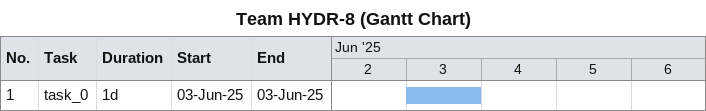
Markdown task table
Team HYDR-8 (Gantt Chart)

| ID | Task | Duration | Start | Finish |
|---|---|---|---|---|
| 1 | task_0 | 1d | 2025-06-03 | 2025-06-03 |
